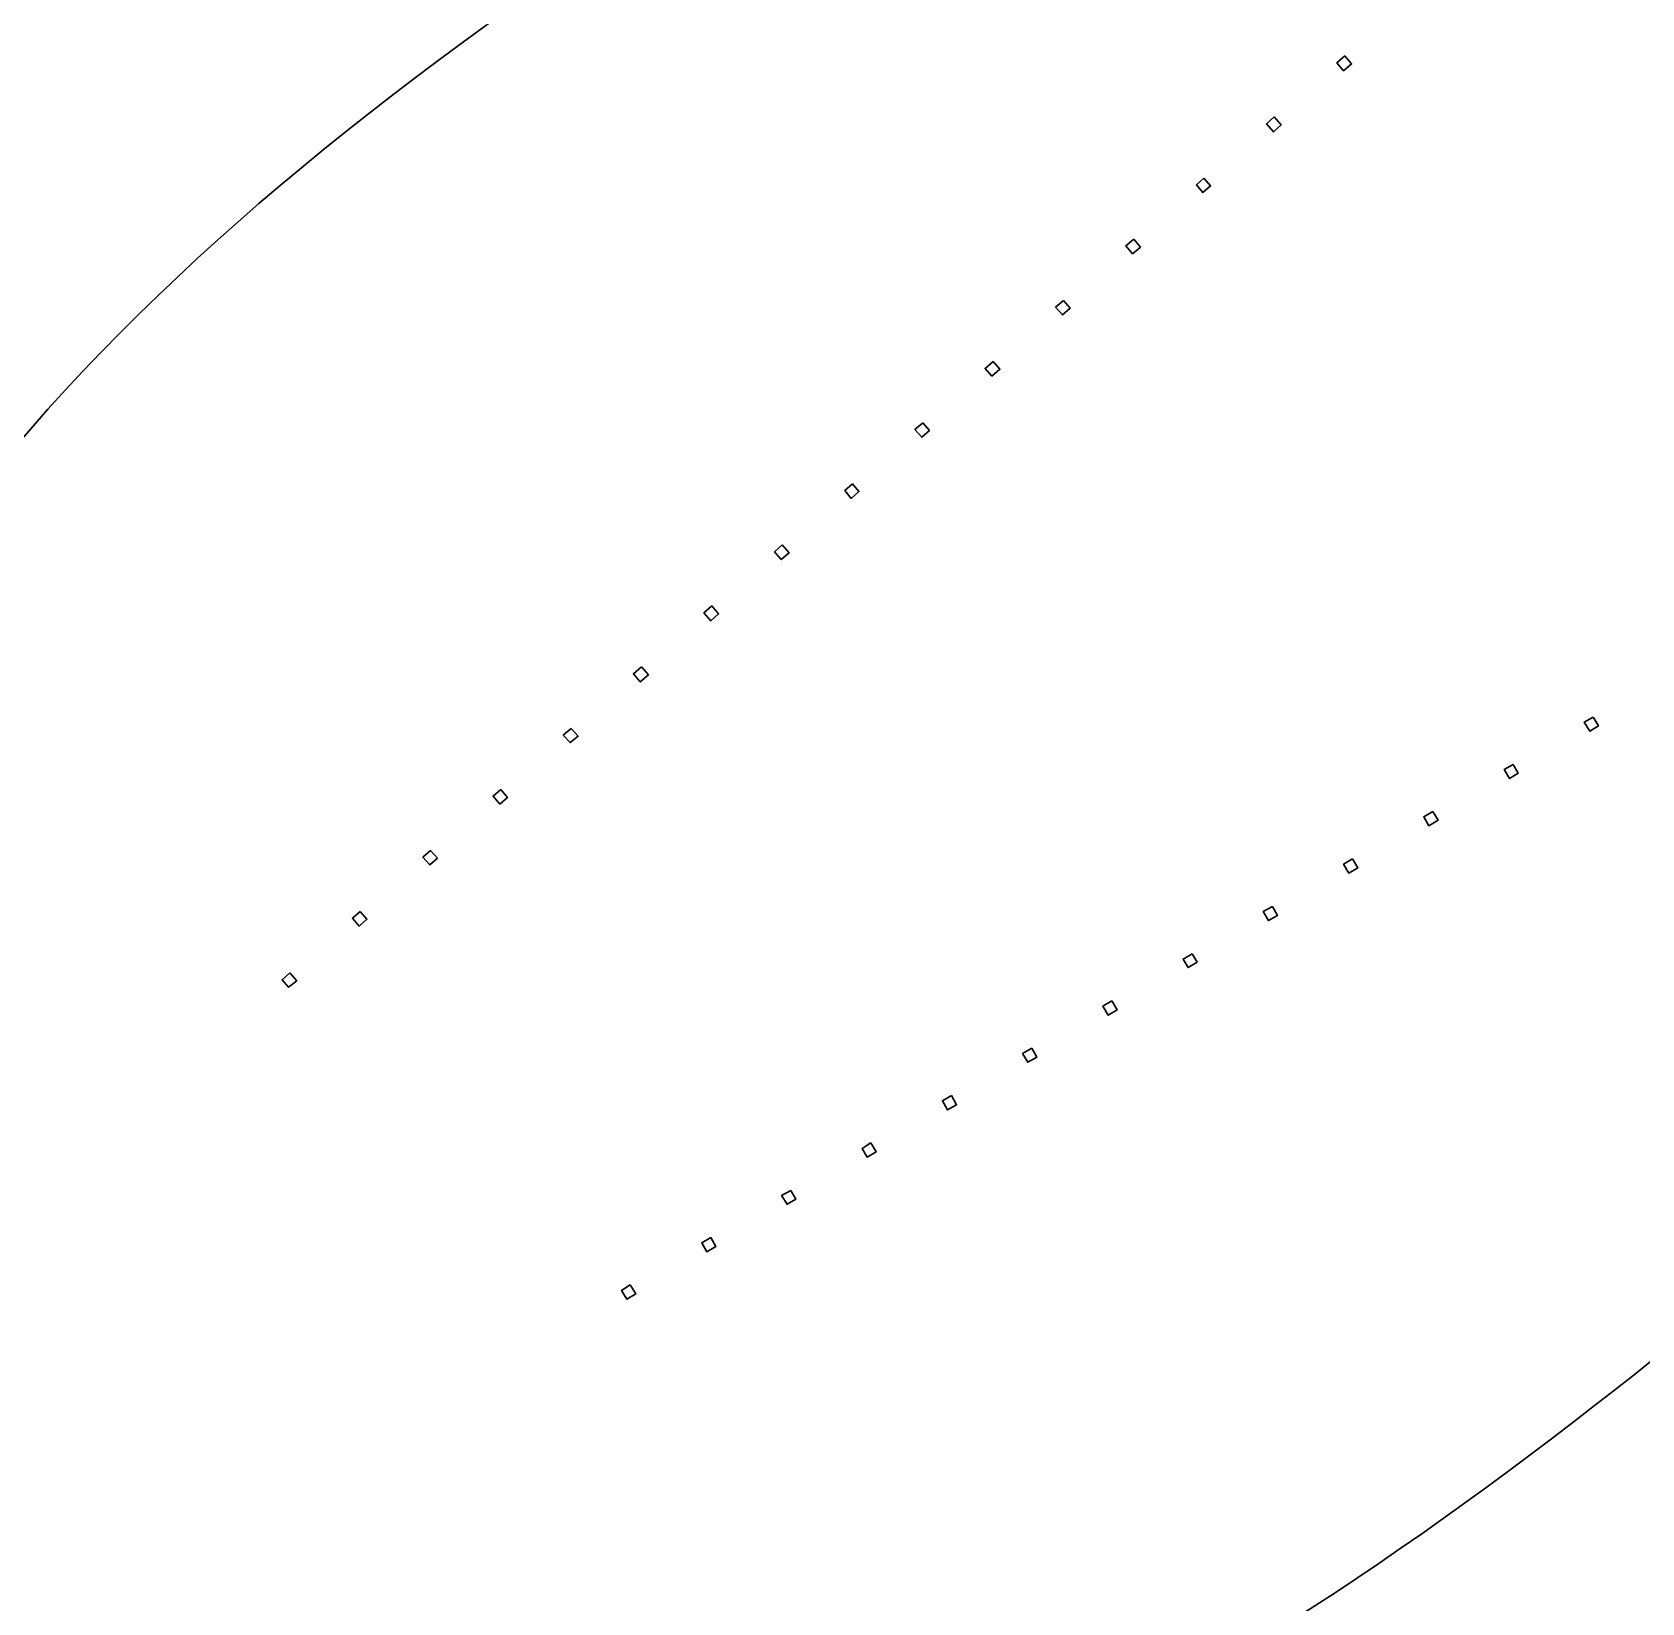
# Model space of a CAD drawing. Header units: centimetres. Extents: x -14.4 to 14.4, y -14.4 to 14.4.
# Drawn here: x 2.419 to 6.111, y 2.588 to 6.19 of the extents above; entities that cross this region are included whole.
import ezdxf
from ezdxf.lldxf.tags import DXFTag

# ---------------------------------------------------------------- set-up
doc = ezdxf.new("R2010")
doc.units = ezdxf.units.CM
doc.header["$MEASUREMENT"] = 0
doc.layers.add('Layer 1', color=7, linetype='Continuous')
tags = doc.linetypes.add('New Line1', pattern=[0.2, 0.1, -0.1]).pattern_tags.tags
tags[6:7] = [DXFTag(74, 4), DXFTag(75, 0), DXFTag(340, '0'), DXFTag(46, 1.0), DXFTag(50, 0.0), DXFTag(44, 0.0), DXFTag(45, 0.0)]
tags[4:5] = [DXFTag(74, 4), DXFTag(75, 0), DXFTag(340, '0'), DXFTag(46, 1.0), DXFTag(50, 0.0), DXFTag(44, 0.0), DXFTag(45, 0.0)]
tags = doc.linetypes.add('New Line100', pattern=[0.2, 0.1, -0.1]).pattern_tags.tags
tags[6:7] = [DXFTag(74, 4), DXFTag(75, 0), DXFTag(340, '0'), DXFTag(46, 1.0), DXFTag(50, 0.0), DXFTag(44, 0.0), DXFTag(45, 0.0)]
tags[4:5] = [DXFTag(74, 4), DXFTag(75, 0), DXFTag(340, '0'), DXFTag(46, 1.0), DXFTag(50, 0.0), DXFTag(44, 0.0), DXFTag(45, 0.0)]
tags = doc.linetypes.add('New Line102', pattern=[0.2, 0.1, -0.1]).pattern_tags.tags
tags[6:7] = [DXFTag(74, 4), DXFTag(75, 0), DXFTag(340, '0'), DXFTag(46, 1.0), DXFTag(50, 0.0), DXFTag(44, 0.0), DXFTag(45, 0.0)]
tags[4:5] = [DXFTag(74, 4), DXFTag(75, 0), DXFTag(340, '0'), DXFTag(46, 1.0), DXFTag(50, 0.0), DXFTag(44, 0.0), DXFTag(45, 0.0)]
tags = doc.linetypes.add('New Line105', pattern=[0.2, 0.1, -0.1]).pattern_tags.tags
tags[6:7] = [DXFTag(74, 4), DXFTag(75, 0), DXFTag(340, '0'), DXFTag(46, 1.0), DXFTag(50, 0.0), DXFTag(44, 0.0), DXFTag(45, 0.0)]
tags[4:5] = [DXFTag(74, 4), DXFTag(75, 0), DXFTag(340, '0'), DXFTag(46, 1.0), DXFTag(50, 0.0), DXFTag(44, 0.0), DXFTag(45, 0.0)]
tags = doc.linetypes.add('New Line106', pattern=[0.2, 0.1, -0.1]).pattern_tags.tags
tags[6:7] = [DXFTag(74, 4), DXFTag(75, 0), DXFTag(340, '0'), DXFTag(46, 1.0), DXFTag(50, 0.0), DXFTag(44, 0.0), DXFTag(45, 0.0)]
tags[4:5] = [DXFTag(74, 4), DXFTag(75, 0), DXFTag(340, '0'), DXFTag(46, 1.0), DXFTag(50, 0.0), DXFTag(44, 0.0), DXFTag(45, 0.0)]
tags = doc.linetypes.add('New Line109', pattern=[0.2, 0.1, -0.1]).pattern_tags.tags
tags[6:7] = [DXFTag(74, 4), DXFTag(75, 0), DXFTag(340, '0'), DXFTag(46, 1.0), DXFTag(50, 0.0), DXFTag(44, 0.0), DXFTag(45, 0.0)]
tags[4:5] = [DXFTag(74, 4), DXFTag(75, 0), DXFTag(340, '0'), DXFTag(46, 1.0), DXFTag(50, 0.0), DXFTag(44, 0.0), DXFTag(45, 0.0)]
tags = doc.linetypes.add('New Line110', pattern=[0.2, 0.1, -0.1]).pattern_tags.tags
tags[6:7] = [DXFTag(74, 4), DXFTag(75, 0), DXFTag(340, '0'), DXFTag(46, 1.0), DXFTag(50, 0.0), DXFTag(44, 0.0), DXFTag(45, 0.0)]
tags[4:5] = [DXFTag(74, 4), DXFTag(75, 0), DXFTag(340, '0'), DXFTag(46, 1.0), DXFTag(50, 0.0), DXFTag(44, 0.0), DXFTag(45, 0.0)]
tags = doc.linetypes.add('New Line113', pattern=[0.2, 0.1, -0.1]).pattern_tags.tags
tags[6:7] = [DXFTag(74, 4), DXFTag(75, 0), DXFTag(340, '0'), DXFTag(46, 1.0), DXFTag(50, 0.0), DXFTag(44, 0.0), DXFTag(45, 0.0)]
tags[4:5] = [DXFTag(74, 4), DXFTag(75, 0), DXFTag(340, '0'), DXFTag(46, 1.0), DXFTag(50, 0.0), DXFTag(44, 0.0), DXFTag(45, 0.0)]
tags = doc.linetypes.add('New Line114', pattern=[0.2, 0.1, -0.1]).pattern_tags.tags
tags[6:7] = [DXFTag(74, 4), DXFTag(75, 0), DXFTag(340, '0'), DXFTag(46, 1.0), DXFTag(50, 0.0), DXFTag(44, 0.0), DXFTag(45, 0.0)]
tags[4:5] = [DXFTag(74, 4), DXFTag(75, 0), DXFTag(340, '0'), DXFTag(46, 1.0), DXFTag(50, 0.0), DXFTag(44, 0.0), DXFTag(45, 0.0)]
tags = doc.linetypes.add('New Line116', pattern=[0.2, 0.1, -0.1]).pattern_tags.tags
tags[6:7] = [DXFTag(74, 4), DXFTag(75, 0), DXFTag(340, '0'), DXFTag(46, 1.0), DXFTag(50, 0.0), DXFTag(44, 0.0), DXFTag(45, 0.0)]
tags[4:5] = [DXFTag(74, 4), DXFTag(75, 0), DXFTag(340, '0'), DXFTag(46, 1.0), DXFTag(50, 0.0), DXFTag(44, 0.0), DXFTag(45, 0.0)]
tags = doc.linetypes.add('New Line119', pattern=[0.2, 0.1, -0.1]).pattern_tags.tags
tags[6:7] = [DXFTag(74, 4), DXFTag(75, 0), DXFTag(340, '0'), DXFTag(46, 1.0), DXFTag(50, 0.0), DXFTag(44, 0.0), DXFTag(45, 0.0)]
tags[4:5] = [DXFTag(74, 4), DXFTag(75, 0), DXFTag(340, '0'), DXFTag(46, 1.0), DXFTag(50, 0.0), DXFTag(44, 0.0), DXFTag(45, 0.0)]
tags = doc.linetypes.add('New Line120', pattern=[0.2, 0.1, -0.1]).pattern_tags.tags
tags[6:7] = [DXFTag(74, 4), DXFTag(75, 0), DXFTag(340, '0'), DXFTag(46, 1.0), DXFTag(50, 0.0), DXFTag(44, 0.0), DXFTag(45, 0.0)]
tags[4:5] = [DXFTag(74, 4), DXFTag(75, 0), DXFTag(340, '0'), DXFTag(46, 1.0), DXFTag(50, 0.0), DXFTag(44, 0.0), DXFTag(45, 0.0)]
tags = doc.linetypes.add('New Line123', pattern=[0.2, 0.1, -0.1]).pattern_tags.tags
tags[6:7] = [DXFTag(74, 4), DXFTag(75, 0), DXFTag(340, '0'), DXFTag(46, 1.0), DXFTag(50, 0.0), DXFTag(44, 0.0), DXFTag(45, 0.0)]
tags[4:5] = [DXFTag(74, 4), DXFTag(75, 0), DXFTag(340, '0'), DXFTag(46, 1.0), DXFTag(50, 0.0), DXFTag(44, 0.0), DXFTag(45, 0.0)]
tags = doc.linetypes.add('New Line125', pattern=[0.2, 0.1, -0.1]).pattern_tags.tags
tags[6:7] = [DXFTag(74, 4), DXFTag(75, 0), DXFTag(340, '0'), DXFTag(46, 1.0), DXFTag(50, 0.0), DXFTag(44, 0.0), DXFTag(45, 0.0)]
tags[4:5] = [DXFTag(74, 4), DXFTag(75, 0), DXFTag(340, '0'), DXFTag(46, 1.0), DXFTag(50, 0.0), DXFTag(44, 0.0), DXFTag(45, 0.0)]
tags = doc.linetypes.add('New Line127', pattern=[0.2, 0.1, -0.1]).pattern_tags.tags
tags[6:7] = [DXFTag(74, 4), DXFTag(75, 0), DXFTag(340, '0'), DXFTag(46, 1.0), DXFTag(50, 0.0), DXFTag(44, 0.0), DXFTag(45, 0.0)]
tags[4:5] = [DXFTag(74, 4), DXFTag(75, 0), DXFTag(340, '0'), DXFTag(46, 1.0), DXFTag(50, 0.0), DXFTag(44, 0.0), DXFTag(45, 0.0)]
tags = doc.linetypes.add('New Line129', pattern=[0.2, 0.1, -0.1]).pattern_tags.tags
tags[6:7] = [DXFTag(74, 4), DXFTag(75, 0), DXFTag(340, '0'), DXFTag(46, 1.0), DXFTag(50, 0.0), DXFTag(44, 0.0), DXFTag(45, 0.0)]
tags[4:5] = [DXFTag(74, 4), DXFTag(75, 0), DXFTag(340, '0'), DXFTag(46, 1.0), DXFTag(50, 0.0), DXFTag(44, 0.0), DXFTag(45, 0.0)]
tags = doc.linetypes.add('New Line131', pattern=[0.2, 0.1, -0.1]).pattern_tags.tags
tags[6:7] = [DXFTag(74, 4), DXFTag(75, 0), DXFTag(340, '0'), DXFTag(46, 1.0), DXFTag(50, 0.0), DXFTag(44, 0.0), DXFTag(45, 0.0)]
tags[4:5] = [DXFTag(74, 4), DXFTag(75, 0), DXFTag(340, '0'), DXFTag(46, 1.0), DXFTag(50, 0.0), DXFTag(44, 0.0), DXFTag(45, 0.0)]
tags = doc.linetypes.add('New Line133', pattern=[0.2, 0.1, -0.1]).pattern_tags.tags
tags[6:7] = [DXFTag(74, 4), DXFTag(75, 0), DXFTag(340, '0'), DXFTag(46, 1.0), DXFTag(50, 0.0), DXFTag(44, 0.0), DXFTag(45, 0.0)]
tags[4:5] = [DXFTag(74, 4), DXFTag(75, 0), DXFTag(340, '0'), DXFTag(46, 1.0), DXFTag(50, 0.0), DXFTag(44, 0.0), DXFTag(45, 0.0)]
tags = doc.linetypes.add('New Line49', pattern=[0.2, 0.1, -0.1]).pattern_tags.tags
tags[6:7] = [DXFTag(74, 4), DXFTag(75, 0), DXFTag(340, '0'), DXFTag(46, 1.0), DXFTag(50, 0.0), DXFTag(44, 0.0), DXFTag(45, 0.0)]
tags[4:5] = [DXFTag(74, 4), DXFTag(75, 0), DXFTag(340, '0'), DXFTag(46, 1.0), DXFTag(50, 0.0), DXFTag(44, 0.0), DXFTag(45, 0.0)]
tags = doc.linetypes.add('New Line51', pattern=[0.2, 0.1, -0.1]).pattern_tags.tags
tags[6:7] = [DXFTag(74, 4), DXFTag(75, 0), DXFTag(340, '0'), DXFTag(46, 1.0), DXFTag(50, 0.0), DXFTag(44, 0.0), DXFTag(45, 0.0)]
tags[4:5] = [DXFTag(74, 4), DXFTag(75, 0), DXFTag(340, '0'), DXFTag(46, 1.0), DXFTag(50, 0.0), DXFTag(44, 0.0), DXFTag(45, 0.0)]
tags = doc.linetypes.add('New Line55', pattern=[0.2, 0.1, -0.1]).pattern_tags.tags
tags[6:7] = [DXFTag(74, 4), DXFTag(75, 0), DXFTag(340, '0'), DXFTag(46, 1.0), DXFTag(50, 0.0), DXFTag(44, 0.0), DXFTag(45, 0.0)]
tags[4:5] = [DXFTag(74, 4), DXFTag(75, 0), DXFTag(340, '0'), DXFTag(46, 1.0), DXFTag(50, 0.0), DXFTag(44, 0.0), DXFTag(45, 0.0)]
tags = doc.linetypes.add('New Line57', pattern=[0.2, 0.1, -0.1]).pattern_tags.tags
tags[6:7] = [DXFTag(74, 4), DXFTag(75, 0), DXFTag(340, '0'), DXFTag(46, 1.0), DXFTag(50, 0.0), DXFTag(44, 0.0), DXFTag(45, 0.0)]
tags[4:5] = [DXFTag(74, 4), DXFTag(75, 0), DXFTag(340, '0'), DXFTag(46, 1.0), DXFTag(50, 0.0), DXFTag(44, 0.0), DXFTag(45, 0.0)]
tags = doc.linetypes.add('New Line63', pattern=[0.2, 0.1, -0.1]).pattern_tags.tags
tags[6:7] = [DXFTag(74, 4), DXFTag(75, 0), DXFTag(340, '0'), DXFTag(46, 1.0), DXFTag(50, 0.0), DXFTag(44, 0.0), DXFTag(45, 0.0)]
tags[4:5] = [DXFTag(74, 4), DXFTag(75, 0), DXFTag(340, '0'), DXFTag(46, 1.0), DXFTag(50, 0.0), DXFTag(44, 0.0), DXFTag(45, 0.0)]
tags = doc.linetypes.add('New Line69', pattern=[0.2, 0.1, -0.1]).pattern_tags.tags
tags[6:7] = [DXFTag(74, 4), DXFTag(75, 0), DXFTag(340, '0'), DXFTag(46, 1.0), DXFTag(50, 0.0), DXFTag(44, 0.0), DXFTag(45, 0.0)]
tags[4:5] = [DXFTag(74, 4), DXFTag(75, 0), DXFTag(340, '0'), DXFTag(46, 1.0), DXFTag(50, 0.0), DXFTag(44, 0.0), DXFTag(45, 0.0)]
tags = doc.linetypes.add('New Line73', pattern=[0.2, 0.1, -0.1]).pattern_tags.tags
tags[6:7] = [DXFTag(74, 4), DXFTag(75, 0), DXFTag(340, '0'), DXFTag(46, 1.0), DXFTag(50, 0.0), DXFTag(44, 0.0), DXFTag(45, 0.0)]
tags[4:5] = [DXFTag(74, 4), DXFTag(75, 0), DXFTag(340, '0'), DXFTag(46, 1.0), DXFTag(50, 0.0), DXFTag(44, 0.0), DXFTag(45, 0.0)]
tags = doc.linetypes.add('New Line80', pattern=[0.2, 0.1, -0.1]).pattern_tags.tags
tags[6:7] = [DXFTag(74, 4), DXFTag(75, 0), DXFTag(340, '0'), DXFTag(46, 1.0), DXFTag(50, 0.0), DXFTag(44, 0.0), DXFTag(45, 0.0)]
tags[4:5] = [DXFTag(74, 4), DXFTag(75, 0), DXFTag(340, '0'), DXFTag(46, 1.0), DXFTag(50, 0.0), DXFTag(44, 0.0), DXFTag(45, 0.0)]
tags = doc.linetypes.add('New Line87', pattern=[0.2, 0.1, -0.1]).pattern_tags.tags
tags[6:7] = [DXFTag(74, 4), DXFTag(75, 0), DXFTag(340, '0'), DXFTag(46, 1.0), DXFTag(50, 0.0), DXFTag(44, 0.0), DXFTag(45, 0.0)]
tags[4:5] = [DXFTag(74, 4), DXFTag(75, 0), DXFTag(340, '0'), DXFTag(46, 1.0), DXFTag(50, 0.0), DXFTag(44, 0.0), DXFTag(45, 0.0)]
tags = doc.linetypes.add('New Line91', pattern=[0.2, 0.1, -0.1]).pattern_tags.tags
tags[6:7] = [DXFTag(74, 4), DXFTag(75, 0), DXFTag(340, '0'), DXFTag(46, 1.0), DXFTag(50, 0.0), DXFTag(44, 0.0), DXFTag(45, 0.0)]
tags[4:5] = [DXFTag(74, 4), DXFTag(75, 0), DXFTag(340, '0'), DXFTag(46, 1.0), DXFTag(50, 0.0), DXFTag(44, 0.0), DXFTag(45, 0.0)]
tags = doc.linetypes.add('New Line95', pattern=[0.2, 0.1, -0.1]).pattern_tags.tags
tags[6:7] = [DXFTag(74, 4), DXFTag(75, 0), DXFTag(340, '0'), DXFTag(46, 1.0), DXFTag(50, 0.0), DXFTag(44, 0.0), DXFTag(45, 0.0)]
tags[4:5] = [DXFTag(74, 4), DXFTag(75, 0), DXFTag(340, '0'), DXFTag(46, 1.0), DXFTag(50, 0.0), DXFTag(44, 0.0), DXFTag(45, 0.0)]
tags = doc.linetypes.add('New Line99', pattern=[0.2, 0.1, -0.1]).pattern_tags.tags
tags[6:7] = [DXFTag(74, 4), DXFTag(75, 0), DXFTag(340, '0'), DXFTag(46, 1.0), DXFTag(50, 0.0), DXFTag(44, 0.0), DXFTag(45, 0.0)]
tags[4:5] = [DXFTag(74, 4), DXFTag(75, 0), DXFTag(340, '0'), DXFTag(46, 1.0), DXFTag(50, 0.0), DXFTag(44, 0.0), DXFTag(45, 0.0)]

msp = doc.modelspace()

# ---------------------------------------------------------------- linework, layer by layer
at = {"layer": 'Layer 1', "linetype": 'New Line1', "lineweight": 30}
msp.add_open_spline([(-0.02824, 13.49374), (-0.40654, 13.49374), (-0.71734, 12.90195), (-0.74708, 12.15026), (-0.74708, 12.15026), (-0.87804, 12.42245), (-1.06047, 12.59166), (-1.26266, 12.59166), (-1.26266, 12.59166), (-1.36255, 12.51294), (-1.46559, 12.43115), (-1.45851, 12.29047), (-1.45851, 12.29047), (-1.34745, 10.08373), (-2.43411, 6.76733), (-1.87543, 4.59605), (-1.87543, 4.59605), (-1.92103, 4.57666), (-1.9663, 4.55671), (-2.01119, 4.53596), (-2.01119, 4.53596), (-3.20898, 6.51937), (-6.9413, 7.63345), (-8.80574, 9.12428), (-8.80574, 9.12428), (-8.91576, 9.21225), (-9.0418, 9.17638), (-9.16406, 9.14134), (-9.16406, 9.14134), (-9.28223, 8.97727), (-9.25199, 8.73012), (-9.10768, 8.46478), (-9.10768, 8.46478), (-9.73499, 8.87998), (-10.39696, 8.97352), (-10.61807, 8.66656), (-10.61807, 8.66656), (-10.84917, 8.34573), (-10.51168, 7.70708), (-9.8651, 7.23628), (-9.8651, 7.23628), (-10.21171, 7.32302), (-10.50267, 7.28294), (-10.63513, 7.09904), (-10.63513, 7.09904), (-10.71075, 6.93313), (-10.69029, 6.80578), (-10.55576, 6.72663), (-10.55576, 6.72663), (-8.64198, 5.60077), (-6.55349, 2.76652), (-4.50601, 1.88906), (-4.50601, 1.88906), (-4.51834, 1.85783), (-4.52991, 1.82639), (-4.54162, 1.79485), (-4.54162, 1.79485), (-6.7129, 2.25581), (-9.91269, 1.22975), (-12.06096, 1.33787), (-12.06096, 1.33787), (-12.20164, 1.34495), (-12.28343, 1.24191), (-12.36215, 1.14202), (-12.36215, 1.14202), (-12.36215, 0.93983), (-12.19294, 0.7574), (-11.92075, 0.62644), (-11.92075, 0.62644), (-12.67244, 0.5967), (-13.26423, 0.2859), (-13.26423, -0.09241), (-13.26423, -0.09241), (-13.26423, -0.4878), (-12.61745, -0.80936), (-11.81763, -0.81348), (-11.81763, -0.81348), (-12.14958, -0.94567), (-12.36215, -1.14768), (-12.36215, -1.37431), (-12.36215, -1.37431), (-12.32654, -1.55313), (-12.23567, -1.64466), (-12.08025, -1.63025), (-12.08025, -1.63025), (-9.88165, -1.42641), (-6.5557, -2.49265), (-4.38064, -2.02788), (-4.38064, -2.02788), (-4.3753, -2.03921), (-4.37048, -2.05072), (-4.36506, -2.062), (-4.36506, -2.062), (-6.35628, -3.01994), (-8.38051, -5.72642), (-10.23973, -6.8202), (-10.23973, -6.8202), (-10.37426, -6.89934), (-10.39398, -7.02669), (-10.31837, -7.1926), (-10.31837, -7.1926), (-10.18591, -7.3765), (-9.89568, -7.41585), (-9.54907, -7.3291), (-9.54907, -7.3291), (-10.19565, -7.79991), (-10.5324, -8.43929), (-10.3013, -8.76012), (-10.3013, -8.76012), (-10.0802, -9.06709), (-9.41822, -8.97354), (-8.79091, -8.55834), (-8.79091, -8.55834), (-8.93523, -8.82368), (-8.96621, -9.07009), (-8.84803, -9.23416), (-8.84803, -9.23416), (-8.72578, -9.2692), (-8.59899, -9.30507), (-8.48898, -9.2171), (-8.48898, -9.2171), (-6.59659, -7.70392), (-2.78012, -6.57891), (-1.64249, -4.53902), (-1.64249, -4.53902), (-1.62523, -4.54532), (-1.60791, -4.55147), (-1.59056, -4.55757), (-1.59056, -4.55757), (-2.15416, -6.72869), (-1.06467, -10.0506), (-1.17587, -12.26015), (-1.17587, -12.26015), (-1.18295, -12.40083), (-1.07991, -12.48262), (-0.98002, -12.56133), (-0.98002, -12.56133), (-0.77782, -12.56133), (-0.5954, -12.39212), (-0.46444, -12.11994), (-0.46444, -12.11994), (-0.4347, -12.87162), (-0.1239, -13.46342), (0.25441, -13.46342), (0.25441, -13.46342), (0.6498, -13.46342), (0.97136, -12.81663), (0.97548, -12.01682), (0.97548, -12.01682), (1.10767, -12.34877), (1.30968, -12.56134), (1.53632, -12.56133), (1.53632, -12.56133), (1.71514, -12.52572), (1.80666, -12.43486), (1.79225, -12.27943), (1.79225, -12.27943), (1.5806, -9.99663), (2.7384, -6.49836), (2.12979, -4.33502), (2.12979, -4.33502), (2.14089, -4.32954), (2.15213, -4.32425), (2.16317, -4.3187), (2.16317, -4.3187), (3.35857, -6.30441), (7.09436, -7.41896), (8.95996, -8.91072), (8.95996, -8.91072), (9.06997, -8.99869), (9.19676, -8.96282), (9.31901, -8.92778), (9.31901, -8.92778), (9.43719, -8.76371), (9.40621, -8.51656), (9.26189, -8.25122), (9.26189, -8.25122), (9.88921, -8.66642), (10.55118, -8.75996), (10.77229, -8.453), (10.77229, -8.453), (11.00338, -8.13217), (10.66663, -7.49353), (10.02005, -7.02272), (10.02005, -7.02272), (10.36666, -7.10947), (10.65763, -7.06938), (10.79009, -6.88548), (10.79009, -6.88548), (10.86571, -6.71957), (10.84524, -6.59222), (10.71071, -6.51307), (10.71071, -6.51307), (8.8208, -5.40125), (6.7603, -2.62378), (4.73738, -1.70963), (4.73738, -1.70963), (6.91331, -2.11819), (10.16684, -1.08998), (12.32942, -1.29049), (12.32942, -1.29049), (12.48484, -1.30489), (12.5757, -1.21337), (12.61132, -1.03455), (12.61132, -1.03455), (12.61132, -0.80791), (12.39875, -0.60591), (12.06681, -0.47371), (12.06681, -0.47371), (12.86662, -0.4696), (13.5134, -0.14804), (13.5134, 0.24736), (13.5134, 0.24736), (13.5134, 0.62567), (12.92161, 0.93646), (12.16992, 0.96621), (12.16992, 0.96621), (12.44211, 1.09716), (12.61132, 1.27959), (12.61132, 1.48179), (12.61132, 1.48179), (12.5326, 1.58167), (12.45082, 1.68472), (12.31013, 1.67764), (12.31013, 1.67764), (10.04607, 1.56369), (6.61388, 2.70992), (4.4488, 2.04707), (4.4488, 2.04707), (4.44242, 2.06171), (4.43603, 2.07628), (4.42951, 2.09084), (4.42951, 2.09084), (6.51469, 2.90706), (8.64662, 5.82911), (10.59721, 6.97663), (10.59721, 6.97663), (10.73174, 7.05578), (10.7522, 7.18313), (10.67659, 7.34904), (10.67659, 7.34904), (10.54413, 7.53294), (10.25316, 7.57303), (9.90655, 7.48628), (9.90655, 7.48628), (10.55313, 7.95709), (10.89062, 8.59573), (10.65952, 8.91656), (10.65952, 8.91656), (10.43842, 9.22353), (9.77645, 9.12998), (9.14913, 8.71478), (9.14913, 8.71478), (9.29345, 8.98012), (9.32369, 9.22727), (9.20551, 9.39134), (9.20551, 9.39134), (9.08326, 9.42638), (8.95721, 9.46225), (8.8472, 9.37428), (8.8472, 9.37428), (6.9173, 7.83111), (2.98618, 6.69165), (1.93617, 4.5738), (1.93617, 4.5738), (1.92481, 4.57879), (1.91345, 4.58373), (1.90205, 4.58864), (1.90205, 4.58864), (2.3783, 6.76324), (1.30511, 10.10404), (1.50961, 12.30976), (1.50961, 12.30976), (1.52402, 12.46518), (1.43249, 12.55604), (1.25367, 12.59166), (1.25367, 12.59166), (1.02704, 12.59166), (0.82503, 12.37909), (0.69284, 12.04714), (0.69284, 12.04714), (0.68872, 12.84696), (0.36716, 13.49374), (-0.02824, 13.49374)], degree=3, knots=[0, 0, 0, 0, 0.0138889, 0.0138889, 0.0138889, 0.0138889, 0.0277778, 0.0277778, 0.0277778, 0.0277778, 0.0416667, 0.0416667, 0.0416667, 0.0416667, 0.0555556, 0.0555556, 0.0555556, 0.0555556, 0.0694444, 0.0694444, 0.0694444, 0.0694444, 0.0833333, 0.0833333, 0.0833333, 0.0833333, 0.0972222, 0.0972222, 0.0972222, 0.0972222, 0.1111111, 0.1111111, 0.1111111, 0.1111111, 0.125, 0.125, 0.125, 0.125, 0.1388889, 0.1388889, 0.1388889, 0.1388889, 0.1527778, 0.1527778, 0.1527778, 0.1527778, 0.1666667, 0.1666667, 0.1666667, 0.1666667, 0.1805556, 0.1805556, 0.1805556, 0.1805556, 0.1944444, 0.1944444, 0.1944444, 0.1944444, 0.2083333, 0.2083333, 0.2083333, 0.2083333, 0.2222222, 0.2222222, 0.2222222, 0.2222222, 0.2361111, 0.2361111, 0.2361111, 0.2361111, 0.25, 0.25, 0.25, 0.25, 0.2638889, 0.2638889, 0.2638889, 0.2638889, 0.2777778, 0.2777778, 0.2777778, 0.2777778, 0.2916667, 0.2916667, 0.2916667, 0.2916667, 0.3055556, 0.3055556, 0.3055556, 0.3055556, 0.3194444, 0.3194444, 0.3194444, 0.3194444, 0.3333333, 0.3333333, 0.3333333, 0.3333333, 0.3472222, 0.3472222, 0.3472222, 0.3472222, 0.3611111, 0.3611111, 0.3611111, 0.3611111, 0.375, 0.375, 0.375, 0.375, 0.3888889, 0.3888889, 0.3888889, 0.3888889, 0.4027778, 0.4027778, 0.4027778, 0.4027778, 0.4166667, 0.4166667, 0.4166667, 0.4166667, 0.4305556, 0.4305556, 0.4305556, 0.4305556, 0.4444444, 0.4444444, 0.4444444, 0.4444444, 0.4583333, 0.4583333, 0.4583333, 0.4583333, 0.4722222, 0.4722222, 0.4722222, 0.4722222, 0.4861111, 0.4861111, 0.4861111, 0.4861111, 0.5, 0.5, 0.5, 0.5, 0.5138889, 0.5138889, 0.5138889, 0.5138889, 0.5277778, 0.5277778, 0.5277778, 0.5277778, 0.5416667, 0.5416667, 0.5416667, 0.5416667, 0.5555556, 0.5555556, 0.5555556, 0.5555556, 0.5694444, 0.5694444, 0.5694444, 0.5694444, 0.5833333, 0.5833333, 0.5833333, 0.5833333, 0.5972222, 0.5972222, 0.5972222, 0.5972222, 0.6111111, 0.6111111, 0.6111111, 0.6111111, 0.625, 0.625, 0.625, 0.625, 0.6388889, 0.6388889, 0.6388889, 0.6388889, 0.6527778, 0.6527778, 0.6527778, 0.6527778, 0.6666667, 0.6666667, 0.6666667, 0.6666667, 0.6805556, 0.6805556, 0.6805556, 0.6805556, 0.6944444, 0.6944444, 0.6944444, 0.6944444, 0.7083333, 0.7083333, 0.7083333, 0.7083333, 0.7222222, 0.7222222, 0.7222222, 0.7222222, 0.7361111, 0.7361111, 0.7361111, 0.7361111, 0.75, 0.75, 0.75, 0.75, 0.7638889, 0.7638889, 0.7638889, 0.7638889, 0.7777778, 0.7777778, 0.7777778, 0.7777778, 0.7916667, 0.7916667, 0.7916667, 0.7916667, 0.8055556, 0.8055556, 0.8055556, 0.8055556, 0.8194444, 0.8194444, 0.8194444, 0.8194444, 0.8333333, 0.8333333, 0.8333333, 0.8333333, 0.8472222, 0.8472222, 0.8472222, 0.8472222, 0.8611111, 0.8611111, 0.8611111, 0.8611111, 0.875, 0.875, 0.875, 0.875, 0.8888889, 0.8888889, 0.8888889, 0.8888889, 0.9027778, 0.9027778, 0.9027778, 0.9027778, 0.9166667, 0.9166667, 0.9166667, 0.9166667, 0.9305556, 0.9305556, 0.9305556, 0.9305556, 0.9444444, 0.9444444, 0.9444444, 0.9444444, 0.9583333, 0.9583333, 0.9583333, 0.9583333, 0.9722222, 0.9722222, 0.9722222, 0.9722222, 1, 1, 1, 1], dxfattribs=at)
at = {"layer": 'Layer 1', "linetype": 'New Line49', "lineweight": 30}
msp.add_open_spline([(5.42952, 6.13538), (5.42952, 6.13538), (5.4451, 6.11684), (5.4451, 6.11684), (5.4451, 6.11684), (5.4451, 6.11684), (5.42655, 6.10126), (5.42655, 6.10126), (5.42655, 6.10126), (5.42655, 6.10126), (5.41097, 6.11906), (5.41097, 6.11906), (5.41097, 6.11906), (5.41097, 6.11906), (5.42952, 6.13538), (5.42952, 6.13538)], degree=3, knots=[0, 0, 0, 0, 0.2, 0.2, 0.2, 0.2, 0.4, 0.4, 0.4, 0.4, 0.6, 0.6, 0.6, 0.6, 1, 1, 1, 1], dxfattribs=at)
at = {"layer": 'Layer 1', "linetype": 'New Line51', "lineweight": 30}
msp.add_open_spline([(5.2678, 5.99517), (5.2678, 5.99517), (5.28337, 5.97737), (5.28337, 5.97737), (5.28337, 5.97737), (5.28337, 5.97737), (5.26557, 5.96105), (5.26557, 5.96105), (5.26557, 5.96105), (5.26557, 5.96105), (5.24999, 5.97959), (5.24999, 5.97959), (5.24999, 5.97959), (5.24999, 5.97959), (5.2678, 5.99517), (5.2678, 5.99517)], degree=3, knots=[0, 0, 0, 0, 0.2, 0.2, 0.2, 0.2, 0.4, 0.4, 0.4, 0.4, 0.6, 0.6, 0.6, 0.6, 1, 1, 1, 1], dxfattribs=at)
at = {"layer": 'Layer 1', "linetype": 'New Line55', "lineweight": 30}
msp.add_open_spline([(5.10607, 5.85496), (5.10607, 5.85496), (5.12165, 5.83716), (5.12165, 5.83716), (5.12165, 5.83716), (5.12165, 5.83716), (5.10385, 5.82158), (5.10385, 5.82158), (5.10385, 5.82158), (5.10385, 5.82158), (5.08901, 5.83939), (5.08901, 5.83939), (5.08901, 5.83939), (5.08901, 5.83939), (5.10607, 5.85496), (5.10607, 5.85496)], degree=3, knots=[0, 0, 0, 0, 0.2, 0.2, 0.2, 0.2, 0.4, 0.4, 0.4, 0.4, 0.6, 0.6, 0.6, 0.6, 1, 1, 1, 1], dxfattribs=at)
at = {"layer": 'Layer 1', "linetype": 'New Line57', "lineweight": 30}
msp.add_open_spline([(4.94584, 5.71476), (4.94584, 5.71476), (4.96067, 5.69695), (4.96067, 5.69695), (4.96067, 5.69695), (4.96067, 5.69695), (4.94287, 5.68137), (4.94287, 5.68137), (4.94287, 5.68137), (4.94287, 5.68137), (4.92729, 5.69992), (4.92729, 5.69992), (4.92729, 5.69992), (4.92729, 5.69992), (4.94584, 5.71476), (4.94584, 5.71476)], degree=3, knots=[0, 0, 0, 0, 0.2, 0.2, 0.2, 0.2, 0.4, 0.4, 0.4, 0.4, 0.6, 0.6, 0.6, 0.6, 1, 1, 1, 1], dxfattribs=at)
at = {"layer": 'Layer 1', "linetype": 'New Line63', "lineweight": 30}
msp.add_open_spline([(4.78411, 5.57455), (4.78411, 5.57455), (4.79969, 5.55674), (4.79969, 5.55674), (4.79969, 5.55674), (4.79969, 5.55674), (4.78189, 5.54116), (4.78189, 5.54116), (4.78189, 5.54116), (4.78189, 5.54116), (4.76631, 5.55897), (4.76631, 5.55897), (4.76631, 5.55897), (4.76631, 5.55897), (4.78411, 5.57455), (4.78411, 5.57455)], degree=3, knots=[0, 0, 0, 0, 0.2, 0.2, 0.2, 0.2, 0.4, 0.4, 0.4, 0.4, 0.6, 0.6, 0.6, 0.6, 1, 1, 1, 1], dxfattribs=at)
at = {"layer": 'Layer 1', "linetype": 'New Line69', "lineweight": 30}
msp.add_open_spline([(4.62313, 5.43434), (4.62313, 5.43434), (4.63871, 5.41653), (4.63871, 5.41653), (4.63871, 5.41653), (4.63871, 5.41653), (4.62017, 5.40096), (4.62017, 5.40096), (4.62017, 5.40096), (4.62017, 5.40096), (4.60459, 5.41876), (4.60459, 5.41876), (4.60459, 5.41876), (4.60459, 5.41876), (4.62313, 5.43434), (4.62313, 5.43434)], degree=3, knots=[0, 0, 0, 0, 0.2, 0.2, 0.2, 0.2, 0.4, 0.4, 0.4, 0.4, 0.6, 0.6, 0.6, 0.6, 1, 1, 1, 1], dxfattribs=at)
at = {"layer": 'Layer 1', "linetype": 'New Line73', "lineweight": 30}
msp.add_open_spline([(4.46141, 5.29413), (4.46141, 5.29413), (4.47699, 5.27633), (4.47699, 5.27633), (4.47699, 5.27633), (4.47699, 5.27633), (4.45918, 5.26075), (4.45918, 5.26075), (4.45918, 5.26075), (4.45918, 5.26075), (4.44361, 5.27855), (4.44361, 5.27855), (4.44361, 5.27855), (4.44361, 5.27855), (4.46141, 5.29413), (4.46141, 5.29413)], degree=3, knots=[0, 0, 0, 0, 0.2, 0.2, 0.2, 0.2, 0.4, 0.4, 0.4, 0.4, 0.6, 0.6, 0.6, 0.6, 1, 1, 1, 1], dxfattribs=at)
at = {"layer": 'Layer 1', "linetype": 'New Line80', "lineweight": 30}
msp.add_open_spline([(4.30043, 5.15392), (4.30043, 5.15392), (4.31527, 5.13612), (4.31527, 5.13612), (4.31527, 5.13612), (4.31527, 5.13612), (4.29746, 5.12054), (4.29746, 5.12054), (4.29746, 5.12054), (4.29746, 5.12054), (4.28263, 5.13834), (4.28263, 5.13834), (4.28263, 5.13834), (4.28263, 5.13834), (4.30043, 5.15392), (4.30043, 5.15392)], degree=3, knots=[0, 0, 0, 0, 0.2, 0.2, 0.2, 0.2, 0.4, 0.4, 0.4, 0.4, 0.6, 0.6, 0.6, 0.6, 1, 1, 1, 1], dxfattribs=at)
at = {"layer": 'Layer 1', "linetype": 'New Line87', "lineweight": 30}
msp.add_open_spline([(4.13945, 5.01371), (4.13945, 5.01371), (4.15503, 4.99591), (4.15503, 4.99591), (4.15503, 4.99591), (4.15503, 4.99591), (4.13722, 4.98033), (4.13722, 4.98033), (4.13722, 4.98033), (4.13722, 4.98033), (4.12165, 4.99813), (4.12165, 4.99813), (4.12165, 4.99813), (4.12165, 4.99813), (4.13945, 5.01371), (4.13945, 5.01371)], degree=3, knots=[0, 0, 0, 0, 0.2, 0.2, 0.2, 0.2, 0.4, 0.4, 0.4, 0.4, 0.6, 0.6, 0.6, 0.6, 1, 1, 1, 1], dxfattribs=at)
at = {"layer": 'Layer 1', "linetype": 'New Line91', "lineweight": 30}
msp.add_open_spline([(3.97773, 4.87425), (3.97773, 4.87425), (3.99331, 4.8557), (3.99331, 4.8557), (3.99331, 4.8557), (3.99331, 4.8557), (3.9755, 4.84012), (3.9755, 4.84012), (3.9755, 4.84012), (3.9755, 4.84012), (3.95992, 4.85793), (3.95992, 4.85793), (3.95992, 4.85793), (3.95992, 4.85793), (3.97773, 4.87425), (3.97773, 4.87425)], degree=3, knots=[0, 0, 0, 0, 0.2, 0.2, 0.2, 0.2, 0.4, 0.4, 0.4, 0.4, 0.6, 0.6, 0.6, 0.6, 1, 1, 1, 1], dxfattribs=at)
at = {"layer": 'Layer 1', "linetype": 'New Line95', "lineweight": 30}
msp.add_open_spline([(3.81675, 4.73404), (3.81675, 4.73404), (3.83233, 4.71623), (3.83233, 4.71623), (3.83233, 4.71623), (3.83233, 4.71623), (3.81378, 4.69991), (3.81378, 4.69991), (3.81378, 4.69991), (3.81378, 4.69991), (3.7982, 4.71846), (3.7982, 4.71846), (3.7982, 4.71846), (3.7982, 4.71846), (3.81675, 4.73404), (3.81675, 4.73404)], degree=3, knots=[0, 0, 0, 0, 0.2, 0.2, 0.2, 0.2, 0.4, 0.4, 0.4, 0.4, 0.6, 0.6, 0.6, 0.6, 1, 1, 1, 1], dxfattribs=at)
at = {"layer": 'Layer 1', "linetype": 'New Line99', "lineweight": 30}
msp.add_open_spline([(5.99926, 4.61905), (5.99926, 4.61905), (6.01112, 4.59902), (6.01112, 4.59902), (6.01112, 4.59902), (6.01112, 4.59902), (5.99109, 4.58715), (5.99109, 4.58715), (5.99109, 4.58715), (5.99109, 4.58715), (5.97848, 4.60718), (5.97848, 4.60718), (5.97848, 4.60718), (5.97848, 4.60718), (5.99926, 4.61905), (5.99926, 4.61905)], degree=3, knots=[0, 0, 0, 0, 0.2, 0.2, 0.2, 0.2, 0.4, 0.4, 0.4, 0.4, 0.6, 0.6, 0.6, 0.6, 1, 1, 1, 1], dxfattribs=at)
at = {"layer": 'Layer 1', "linetype": 'New Line100', "lineweight": 30}
msp.add_open_spline([(3.65503, 4.59309), (3.65503, 4.59309), (3.67135, 4.57528), (3.67135, 4.57528), (3.67135, 4.57528), (3.67135, 4.57528), (3.6528, 4.56045), (3.6528, 4.56045), (3.6528, 4.56045), (3.6528, 4.56045), (3.63722, 4.57751), (3.63722, 4.57751), (3.63722, 4.57751), (3.63722, 4.57751), (3.65503, 4.59309), (3.65503, 4.59309)], degree=3, knots=[0, 0, 0, 0, 0.2, 0.2, 0.2, 0.2, 0.4, 0.4, 0.4, 0.4, 0.6, 0.6, 0.6, 0.6, 1, 1, 1, 1], dxfattribs=at)
at = {"layer": 'Layer 1', "linetype": 'New Line102', "lineweight": 30}
msp.add_open_spline([(5.81528, 4.51074), (5.81528, 4.51074), (5.82715, 4.49071), (5.82715, 4.49071), (5.82715, 4.49071), (5.82715, 4.49071), (5.80712, 4.4781), (5.80712, 4.4781), (5.80712, 4.4781), (5.80712, 4.4781), (5.79525, 4.49887), (5.79525, 4.49887), (5.79525, 4.49887), (5.79525, 4.49887), (5.81528, 4.51074), (5.81528, 4.51074)], degree=3, knots=[0, 0, 0, 0, 0.2, 0.2, 0.2, 0.2, 0.4, 0.4, 0.4, 0.4, 0.6, 0.6, 0.6, 0.6, 1, 1, 1, 1], dxfattribs=at)
at = {"layer": 'Layer 1', "linetype": 'New Line105', "lineweight": 30}
msp.add_open_spline([(3.49404, 4.45288), (3.49404, 4.45288), (3.50962, 4.43507), (3.50962, 4.43507), (3.50962, 4.43507), (3.50962, 4.43507), (3.49182, 4.41949), (3.49182, 4.41949), (3.49182, 4.41949), (3.49182, 4.41949), (3.47624, 4.43804), (3.47624, 4.43804), (3.47624, 4.43804), (3.47624, 4.43804), (3.49404, 4.45288), (3.49404, 4.45288)], degree=3, knots=[0, 0, 0, 0, 0.2, 0.2, 0.2, 0.2, 0.4, 0.4, 0.4, 0.4, 0.6, 0.6, 0.6, 0.6, 1, 1, 1, 1], dxfattribs=at)
at = {"layer": 'Layer 1', "linetype": 'New Line106', "lineweight": 30}
msp.add_open_spline([(5.6313, 4.40243), (5.6313, 4.40243), (5.64317, 4.3824), (5.64317, 4.3824), (5.64317, 4.3824), (5.64317, 4.3824), (5.6224, 4.36979), (5.6224, 4.36979), (5.6224, 4.36979), (5.6224, 4.36979), (5.61053, 4.39056), (5.61053, 4.39056), (5.61053, 4.39056), (5.61053, 4.39056), (5.6313, 4.40243), (5.6313, 4.40243)], degree=3, knots=[0, 0, 0, 0, 0.2, 0.2, 0.2, 0.2, 0.4, 0.4, 0.4, 0.4, 0.6, 0.6, 0.6, 0.6, 1, 1, 1, 1], dxfattribs=at)
at = {"layer": 'Layer 1', "linetype": 'New Line109', "lineweight": 30}
msp.add_open_spline([(3.33306, 4.31341), (3.33306, 4.31341), (3.34864, 4.29561), (3.34864, 4.29561), (3.34864, 4.29561), (3.34864, 4.29561), (3.33084, 4.28003), (3.33084, 4.28003), (3.33084, 4.28003), (3.33084, 4.28003), (3.31526, 4.29783), (3.31526, 4.29783), (3.31526, 4.29783), (3.31526, 4.29783), (3.33306, 4.31341), (3.33306, 4.31341)], degree=3, knots=[0, 0, 0, 0, 0.2, 0.2, 0.2, 0.2, 0.4, 0.4, 0.4, 0.4, 0.6, 0.6, 0.6, 0.6, 1, 1, 1, 1], dxfattribs=at)
at = {"layer": 'Layer 1', "linetype": 'New Line110', "lineweight": 30}
msp.add_open_spline([(5.44732, 4.29412), (5.44732, 4.29412), (5.45919, 4.27335), (5.45919, 4.27335), (5.45919, 4.27335), (5.45919, 4.27335), (5.43842, 4.26148), (5.43842, 4.26148), (5.43842, 4.26148), (5.43842, 4.26148), (5.42655, 4.28151), (5.42655, 4.28151), (5.42655, 4.28151), (5.42655, 4.28151), (5.44732, 4.29412), (5.44732, 4.29412)], degree=3, knots=[0, 0, 0, 0, 0.2, 0.2, 0.2, 0.2, 0.4, 0.4, 0.4, 0.4, 0.6, 0.6, 0.6, 0.6, 1, 1, 1, 1], dxfattribs=at)
at = {"layer": 'Layer 1', "linetype": 'New Line114', "lineweight": 30}
msp.add_open_spline([(3.17134, 4.1732), (3.17134, 4.1732), (3.18692, 4.1554), (3.18692, 4.1554), (3.18692, 4.1554), (3.18692, 4.1554), (3.16912, 4.13982), (3.16912, 4.13982), (3.16912, 4.13982), (3.16912, 4.13982), (3.15354, 4.15762), (3.15354, 4.15762), (3.15354, 4.15762), (3.15354, 4.15762), (3.17134, 4.1732), (3.17134, 4.1732)], degree=3, knots=[0, 0, 0, 0, 0.2, 0.2, 0.2, 0.2, 0.4, 0.4, 0.4, 0.4, 0.6, 0.6, 0.6, 0.6, 1, 1, 1, 1], dxfattribs=at)
at = {"layer": 'Layer 1', "linetype": 'New Line113', "lineweight": 30}
msp.add_open_spline([(5.26334, 4.18507), (5.26334, 4.18507), (5.27521, 4.1643), (5.27521, 4.1643), (5.27521, 4.1643), (5.27521, 4.1643), (5.25444, 4.15243), (5.25444, 4.15243), (5.25444, 4.15243), (5.25444, 4.15243), (5.24257, 4.1732), (5.24257, 4.1732), (5.24257, 4.1732), (5.24257, 4.1732), (5.26334, 4.18507), (5.26334, 4.18507)], degree=3, knots=[0, 0, 0, 0, 0.2, 0.2, 0.2, 0.2, 0.4, 0.4, 0.4, 0.4, 0.6, 0.6, 0.6, 0.6, 1, 1, 1, 1], dxfattribs=at)
at = {"layer": 'Layer 1', "linetype": 'New Line116', "lineweight": 30}
msp.add_open_spline([(5.07937, 4.07602), (5.07937, 4.07602), (5.09049, 4.05673), (5.09049, 4.05673), (5.09049, 4.05673), (5.09049, 4.05673), (5.07047, 4.04486), (5.07047, 4.04486), (5.07047, 4.04486), (5.07047, 4.04486), (5.0586, 4.06415), (5.0586, 4.06415), (5.0586, 4.06415), (5.0586, 4.06415), (5.07937, 4.07602), (5.07937, 4.07602)], degree=3, knots=[0, 0, 0, 0, 0.2, 0.2, 0.2, 0.2, 0.4, 0.4, 0.4, 0.4, 0.6, 0.6, 0.6, 0.6, 1, 1, 1, 1], dxfattribs=at)
at = {"layer": 'Layer 1', "linetype": 'New Line119', "lineweight": 30}
msp.add_open_spline([(3.01036, 4.03299), (3.01036, 4.03299), (3.02594, 4.01445), (3.02594, 4.01445), (3.02594, 4.01445), (3.02594, 4.01445), (3.00739, 3.99961), (3.00739, 3.99961), (3.00739, 3.99961), (3.00739, 3.99961), (2.99256, 4.01667), (2.99256, 4.01667), (2.99256, 4.01667), (2.99256, 4.01667), (3.01036, 4.03299), (3.01036, 4.03299)], degree=3, knots=[0, 0, 0, 0, 0.2, 0.2, 0.2, 0.2, 0.4, 0.4, 0.4, 0.4, 0.6, 0.6, 0.6, 0.6, 1, 1, 1, 1], dxfattribs=at)
at = {"layer": 'Layer 1', "linetype": 'New Line120', "lineweight": 30}
msp.add_open_spline([(4.89539, 3.96845), (4.89539, 3.96845), (4.90726, 3.94768), (4.90726, 3.94768), (4.90726, 3.94768), (4.90726, 3.94768), (4.88649, 3.93581), (4.88649, 3.93581), (4.88649, 3.93581), (4.88649, 3.93581), (4.87462, 3.95658), (4.87462, 3.95658), (4.87462, 3.95658), (4.87462, 3.95658), (4.89539, 3.96845), (4.89539, 3.96845)], degree=3, knots=[0, 0, 0, 0, 0.2, 0.2, 0.2, 0.2, 0.4, 0.4, 0.4, 0.4, 0.6, 0.6, 0.6, 0.6, 1, 1, 1, 1], dxfattribs=at)
at = {"layer": 'Layer 1', "linetype": 'New Line123', "lineweight": 30}
msp.add_open_spline([(4.71141, 3.86014), (4.71141, 3.86014), (4.72328, 3.83937), (4.72328, 3.83937), (4.72328, 3.83937), (4.72328, 3.83937), (4.70251, 3.8275), (4.70251, 3.8275), (4.70251, 3.8275), (4.70251, 3.8275), (4.69064, 3.84753), (4.69064, 3.84753), (4.69064, 3.84753), (4.69064, 3.84753), (4.71141, 3.86014), (4.71141, 3.86014)], degree=3, knots=[0, 0, 0, 0, 0.2, 0.2, 0.2, 0.2, 0.4, 0.4, 0.4, 0.4, 0.6, 0.6, 0.6, 0.6, 1, 1, 1, 1], dxfattribs=at)
at = {"layer": 'Layer 1', "linetype": 'New Line125', "lineweight": 30}
msp.add_open_spline([(4.52743, 3.75109), (4.52743, 3.75109), (4.5393, 3.73032), (4.5393, 3.73032), (4.5393, 3.73032), (4.5393, 3.73032), (4.51853, 3.71845), (4.51853, 3.71845), (4.51853, 3.71845), (4.51853, 3.71845), (4.50666, 3.73922), (4.50666, 3.73922), (4.50666, 3.73922), (4.50666, 3.73922), (4.52743, 3.75109), (4.52743, 3.75109)], degree=3, knots=[0, 0, 0, 0, 0.2, 0.2, 0.2, 0.2, 0.4, 0.4, 0.4, 0.4, 0.6, 0.6, 0.6, 0.6, 1, 1, 1, 1], dxfattribs=at)
at = {"layer": 'Layer 1', "linetype": 'New Line127', "lineweight": 30}
msp.add_open_spline([(4.34272, 3.64278), (4.34272, 3.64278), (4.35458, 3.62201), (4.35458, 3.62201), (4.35458, 3.62201), (4.35458, 3.62201), (4.33381, 3.61014), (4.33381, 3.61014), (4.33381, 3.61014), (4.33381, 3.61014), (4.32269, 3.63017), (4.32269, 3.63017), (4.32269, 3.63017), (4.32269, 3.63017), (4.34272, 3.64278), (4.34272, 3.64278)], degree=3, knots=[0, 0, 0, 0, 0.2, 0.2, 0.2, 0.2, 0.4, 0.4, 0.4, 0.4, 0.6, 0.6, 0.6, 0.6, 1, 1, 1, 1], dxfattribs=at)
at = {"layer": 'Layer 1', "linetype": 'New Line129', "lineweight": 30}
msp.add_open_spline([(4.15874, 3.53373), (4.15874, 3.53373), (4.17061, 3.5137), (4.17061, 3.5137), (4.17061, 3.5137), (4.17061, 3.5137), (4.15058, 3.50183), (4.15058, 3.50183), (4.15058, 3.50183), (4.15058, 3.50183), (4.13797, 3.52186), (4.13797, 3.52186), (4.13797, 3.52186), (4.13797, 3.52186), (4.15874, 3.53373), (4.15874, 3.53373)], degree=3, knots=[0, 0, 0, 0, 0.2, 0.2, 0.2, 0.2, 0.4, 0.4, 0.4, 0.4, 0.6, 0.6, 0.6, 0.6, 1, 1, 1, 1], dxfattribs=at)
at = {"layer": 'Layer 1', "linetype": 'New Line131', "lineweight": 30}
msp.add_open_spline([(3.9755, 3.42542), (3.9755, 3.42542), (3.98737, 3.40539), (3.98737, 3.40539), (3.98737, 3.40539), (3.98737, 3.40539), (3.9666, 3.39278), (3.9666, 3.39278), (3.9666, 3.39278), (3.9666, 3.39278), (3.95473, 3.41355), (3.95473, 3.41355), (3.95473, 3.41355), (3.95473, 3.41355), (3.9755, 3.42542), (3.9755, 3.42542)], degree=3, knots=[0, 0, 0, 0, 0.2, 0.2, 0.2, 0.2, 0.4, 0.4, 0.4, 0.4, 0.6, 0.6, 0.6, 0.6, 1, 1, 1, 1], dxfattribs=at)
at = {"layer": 'Layer 1', "linetype": 'New Line133', "lineweight": 30}
msp.add_open_spline([(3.79078, 3.31711), (3.79078, 3.31711), (3.80339, 3.29634), (3.80339, 3.29634), (3.80339, 3.29634), (3.80339, 3.29634), (3.78262, 3.28447), (3.78262, 3.28447), (3.78262, 3.28447), (3.78262, 3.28447), (3.77075, 3.3045), (3.77075, 3.3045), (3.77075, 3.3045), (3.77075, 3.3045), (3.79078, 3.31711), (3.79078, 3.31711)], degree=3, knots=[0, 0, 0, 0, 0.2, 0.2, 0.2, 0.2, 0.4, 0.4, 0.4, 0.4, 0.6, 0.6, 0.6, 0.6, 1, 1, 1, 1], dxfattribs=at)

doc.saveas('drawing.dxf')
